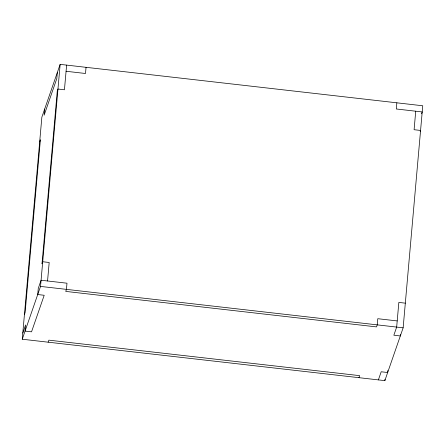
<?xml version="1.0" encoding="UTF-8"?>
<svg xmlns="http://www.w3.org/2000/svg" width="445" height="445" viewBox="0 0 445 445"><rect width="100%" height="100%" fill="white"/><g stroke="black" fill="none" stroke-linecap="round" stroke-linejoin="round"><path stroke-width="0.67" d="M22.25 339.224L41.858 117.174L60.147 64.364L422.75 105.776L403.142 327.826L384.853 380.636L22.25 339.224L40.534 286.413L60.147 64.364M44.672 109.047L44.127 115.216L56.788 78.654L57.333 72.485M47.554 280.984L49.189 262.483L42.714 261.743L42.014 263.774L57.266 91.069L57.967 89.033L64.442 89.773L66.622 65.104M86.046 67.323L85.501 73.492L66.077 71.272M396.851 102.817L396.306 108.986L422.205 111.945L421.554 113.82M384.853 380.636L384.975 379.268M387.851 370.457L387.667 372.515L381.193 371.775L378.378 379.897M415.73 111.206L414.095 129.712L420.57 130.446L420.219 131.464M400.45 334.584L400.328 335.953L393.853 335.213L396.667 327.086L398.842 302.416L405.317 303.156M39.683 141.844L40.384 139.813L25.131 312.518L24.431 314.554M22.795 333.055L25.61 324.933L25.065 331.097L31.539 331.837L44.2 295.28L37.725 294.54L38.27 288.371L41.079 280.244L66.984 283.204L66.439 289.372L65.732 291.403L376.537 326.903L377.238 324.872L377.783 318.703L397.207 320.923M48.149 342.183L48.855 340.152L359.655 375.647L358.954 377.677M40.534 286.413L403.142 327.826"/></g></svg>
